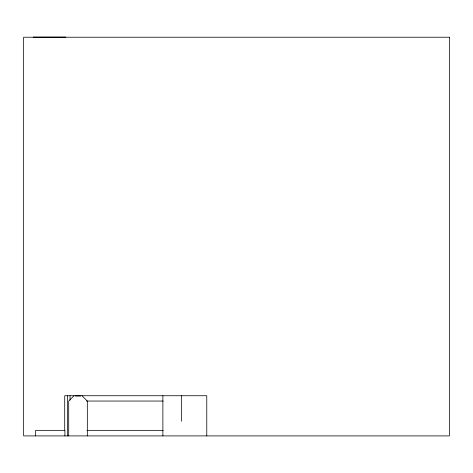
<?xml version="1.0" encoding="UTF-8"?>
<svg xmlns="http://www.w3.org/2000/svg" width="473" height="473" viewBox="0 0 473 473"><rect width="100%" height="100%" fill="white"/><g stroke="black" fill="none" stroke-linecap="round" stroke-linejoin="round"><path stroke-width="0.71" d="M74.025 395.735L68.703 401.051L68.703 435.905M33.222 37.095L65.806 37.095M75.355 396.002L80.676 396.002M86.482 401.051L163.144 401.051M86.937 430.584L163.161 430.584M82.006 395.735L87.328 401.051L87.328 435.905M206.772 435.905L206.772 395.735L64.712 395.735L64.712 430.791M181.502 395.735L181.502 421.272M162.878 395.735L162.878 435.905M70.034 395.735L70.034 400.087M67.562 395.735L67.562 435.905M64.902 435.905L64.902 430.584L35.451 430.584L35.451 435.905M449.35 37.231L23.65 37.231L23.65 435.905L449.35 435.905L449.35 37.231"/></g></svg>
